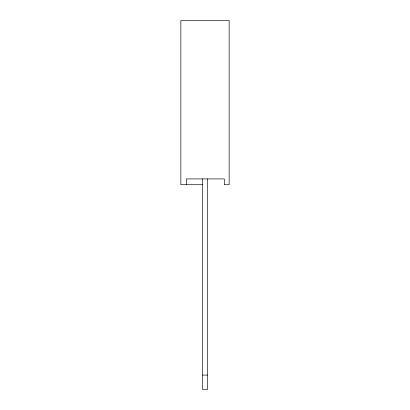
<?xml version="1.0" encoding="UTF-8"?>
<svg xmlns="http://www.w3.org/2000/svg" width="410" height="410" viewBox="0 0 410 410"><rect width="100%" height="100%" fill="white"/><g stroke="black" fill="none" stroke-linecap="round" stroke-linejoin="round"><path stroke-width="0.61" d="M202.519 184.715L180.851 184.715L180.851 20.5L229.149 20.5L229.149 184.715L224.321 184.715L224.321 178.919L186.381 178.919L186.381 184.715M202.586 375.078L207.414 375.078M207.414 178.919L207.414 389.5L202.586 389.5L202.586 178.919"/></g></svg>
